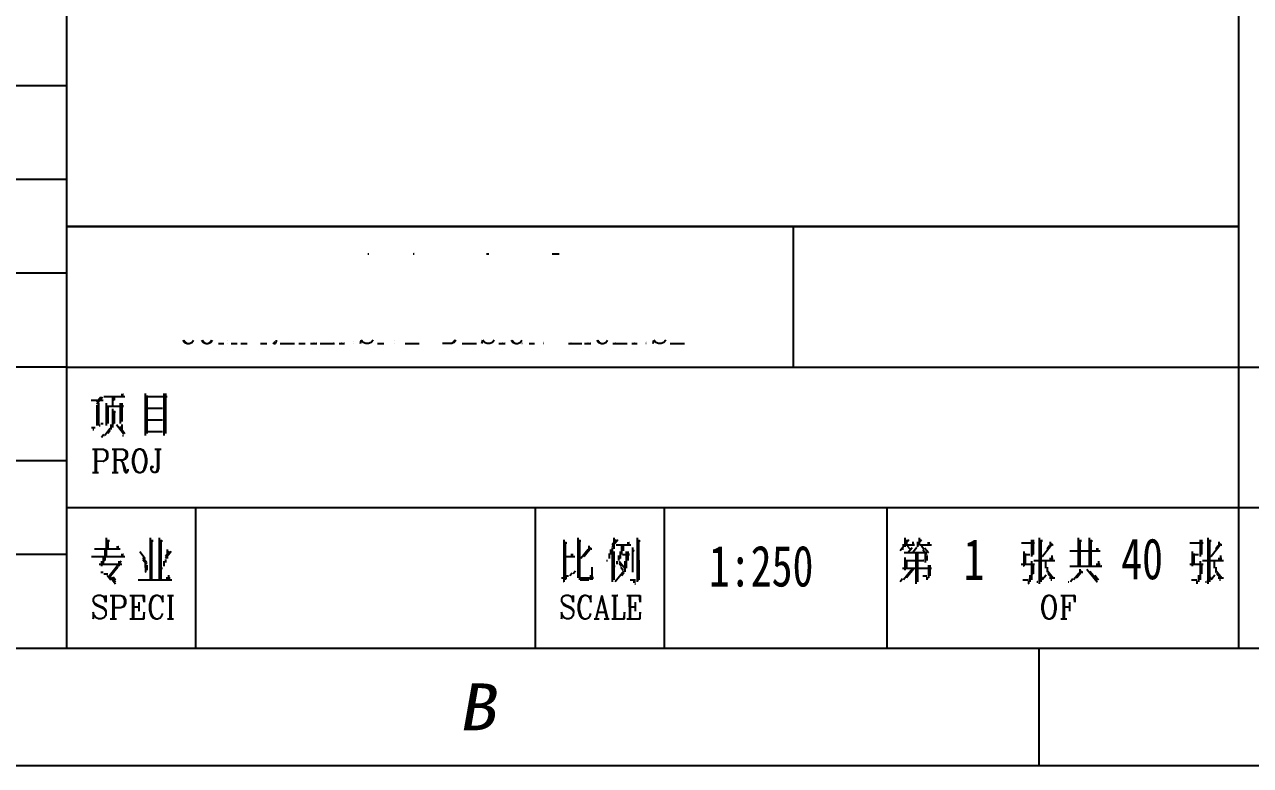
# Model space of a CAD drawing. Header units: inches. Extents: x 8 to 1207, y 9 to 860.
# Drawn here: x 1008.1 to 1112.7, y 14.3 to 77.5 of the extents above; entities that cross this region are included whole.
import ezdxf
from ezdxf.enums import TextEntityAlignment as Align

# ---------------------------------------------------------------- set-up
doc = ezdxf.new("R2010")
doc.units = ezdxf.units.IN
doc.header["$MEASUREMENT"] = 0
doc.layers.add('1', color=2, linetype='Continuous')
doc.layers.add('L2008-A', color=1, linetype='Continuous')

msp = doc.modelspace()

# ---------------------------------------------------------------- linework, layer by layer
at = {"color": 0}
for p, q in [((1021.64, 50.55), (1021.79, 50.36)), ((1021.71, 50.55), (1021.87, 50.36)), ((1021.79, 50.36), (1022.01, 50.26)), ((1021.87, 50.36), (1022.01, 50.26)), ((1022.01, 50.26), (1022.01, 50.26)), ((1022.01, 50.26), (1022.17, 50.26)), ((1022.17, 50.26), (1022.39, 50.36)), ((1022.39, 50.36), (1022.55, 50.55)), ((1023.23, 50.54), (1023.39, 50.36)), ((1023.31, 50.55), (1023.46, 50.36)), ((1023.39, 50.36), (1023.62, 50.26)), ((1023.46, 50.36), (1023.62, 50.26)), ((1023.62, 50.26), (1023.61, 50.26)), ((1023.62, 50.26), (1023.77, 50.26)), ((1023.77, 50.26), (1023.92, 50.36)), ((1023.77, 50.26), (1024, 50.36)), ((1023.92, 50.36), (1024.07, 50.55)), ((1024, 50.36), (1024.15, 50.55)), ((1024.68, 50.26), (1025.14, 50.26)), ((1024.91, 50.26), (1024.9, 50.26)), ((1025.14, 50.26), (1025.13, 50.26)), ((1025.45, 50.55), (1025.44, 50.55)), ((1025.44, 50.26), (1025.44, 50.26)), ((1025.44, 50.26), (1025.44, 50.26)), ((1025.75, 50.26), (1026.28, 50.26)), ((1025.98, 50.26), (1025.97, 50.26)), ((1026.05, 50.26), (1026.05, 50.26)), ((1026.28, 50.26), (1026.27, 50.26)), ((1026.59, 50.26), (1027.12, 50.26)), ((1026.81, 50.26), (1026.81, 50.26)), ((1026.89, 50.26), (1026.88, 50.26)), ((1027.12, 50.26), (1027.11, 50.26)), ((1028.26, 50.26), (1028.79, 50.26)), ((1028.49, 50.26), (1028.49, 50.26)), ((1028.56, 50.26), (1028.56, 50.26)), ((1028.79, 50.26), (1028.79, 50.26)), ((1029.33, 50.36), (1029.4, 50.26)), ((1029.4, 50.45), (1029.48, 50.36)), ((1029.4, 50.26), (1029.55, 50.26)), ((1029.48, 50.36), (1029.55, 50.36)), ((1029.55, 50.26), (1029.63, 50.45)), ((1029.55, 50.36), (1029.63, 50.45)), ((1029.63, 50.55), (1029.62, 50.55)), ((1029.63, 50.45), (1029.63, 50.55)), ((1029.63, 50.45), (1029.63, 50.45)), ((1029.94, 50.26), (1031.15, 50.26)), ((1030.16, 50.26), (1030.16, 50.26)), ((1030.24, 50.26), (1030.24, 50.26)), ((1031.08, 50.26), (1031.07, 50.26)), ((1031.53, 50.26), (1032.07, 50.26)), ((1031.77, 50.26), (1031.76, 50.26)), ((1031.84, 50.26), (1031.83, 50.26)), ((1032.07, 50.26), (1032.06, 50.26)), ((1032.53, 50.26), (1033.06, 50.26)), ((1032.76, 50.26), (1032.75, 50.26)), ((1032.83, 50.26), (1032.82, 50.26)), ((1033.06, 50.26), (1033.05, 50.26)), ((1033.36, 50.26), (1034.58, 50.26)), ((1033.59, 50.26), (1033.59, 50.26)), ((1033.67, 50.26), (1033.66, 50.26)), ((1034.51, 50.26), (1034.5, 50.26)), ((1034.96, 50.26), (1035.42, 50.26)), ((1035.19, 50.26), (1035.18, 50.26)), ((1035.42, 50.26), (1035.41, 50.26)), ((1036.18, 50.26), (1036.17, 50.26)), ((1036.18, 50.26), (1036.17, 50.26)), ((1036.18, 50.45), (1036.18, 50.45)), ((1036.79, 50.26), (1036.86, 50.55)), ((1036.86, 50.55), (1036.86, 50.55)), ((1037.02, 50.36), (1036.86, 50.55)), ((1037.25, 50.26), (1037.02, 50.36)), ((1037.47, 50.26), (1037.25, 50.26)), ((1037.7, 50.36), (1037.47, 50.26)), ((1037.86, 50.55), (1037.7, 50.36)), ((1038.24, 50.26), (1038.77, 50.26)), ((1038.46, 50.26), (1038.46, 50.26)), ((1038.54, 50.26), (1038.54, 50.26)), ((1038.77, 50.26), (1038.77, 50.26)), ((1039.68, 50.55), (1039.68, 50.55)), ((1039.68, 50.26), (1039.68, 50.26)), ((1039.68, 50.26), (1039.68, 50.26)), ((1040.6, 50.26), (1041.81, 50.26)), ((1040.82, 50.26), (1040.82, 50.26)), ((1040.9, 50.26), (1040.9, 50.26)), ((1041.74, 50.26), (1041.73, 50.26)), ((1043.8, 50.26), (1043.79, 50.26)), ((1044.56, 50.26), (1043.8, 50.26)), ((1044.03, 50.26), (1044.02, 50.26)), ((1044.1, 50.26), (1044.09, 50.26)), ((1044.56, 50.26), (1044.55, 50.26)), ((1044.71, 50.36), (1044.56, 50.26)), ((1044.79, 50.36), (1044.56, 50.26)), ((1044.86, 50.54), (1044.71, 50.36)), ((1044.94, 50.55), (1044.79, 50.36)), ((1045.47, 50.26), (1046.69, 50.26)), ((1045.7, 50.26), (1045.7, 50.26)), ((1045.78, 50.26), (1045.77, 50.26)), ((1046.61, 50.26), (1046.61, 50.26)), ((1047.15, 50.26), (1047.22, 50.55)), ((1047.22, 50.55), (1047.22, 50.55)), ((1047.37, 50.36), (1047.22, 50.55)), ((1047.6, 50.26), (1047.37, 50.36)), ((1047.83, 50.26), (1047.6, 50.26)), ((1048.06, 50.36), (1047.83, 50.26)), ((1048.21, 50.55), (1048.06, 50.36)), ((1048.59, 50.26), (1049.13, 50.26)), ((1048.82, 50.26), (1048.82, 50.26)), ((1048.9, 50.26), (1048.89, 50.26)), ((1049.13, 50.26), (1049.12, 50.26)), ((1049.66, 50.55), (1049.81, 50.36)), ((1049.74, 50.55), (1049.89, 50.36)), ((1049.81, 50.36), (1050.04, 50.26)), ((1049.89, 50.36), (1050.04, 50.26)), ((1050.04, 50.26), (1050.04, 50.26)), ((1050.04, 50.26), (1050.19, 50.26)), ((1050.19, 50.26), (1050.42, 50.36)), ((1050.42, 50.36), (1050.57, 50.55)), ((1050.57, 50.55), (1050.57, 50.55)), ((1050.58, 50.26), (1050.57, 50.26)), ((1050.65, 50.26), (1050.64, 50.26)), ((1051.18, 50.26), (1051.64, 50.26)), ((1051.41, 50.26), (1051.41, 50.26)), ((1051.64, 50.26), (1051.63, 50.26)), ((1052.4, 50.26), (1052.39, 50.26)), ((1052.4, 50.26), (1052.39, 50.26)), ((1052.4, 50.45), (1052.4, 50.45)), ((1054.53, 50.26), (1055.68, 50.26)), ((1054.76, 50.26), (1054.75, 50.26)), ((1054.84, 50.26), (1054.83, 50.26)), ((1055.6, 50.26), (1055.6, 50.26)), ((1055.9, 50.26), (1056.44, 50.26)), ((1056.13, 50.26), (1056.13, 50.26)), ((1056.21, 50.26), (1056.2, 50.26)), ((1056.44, 50.26), (1056.43, 50.26)), ((1056.97, 50.55), (1057.12, 50.36)), ((1057.05, 50.55), (1057.2, 50.36)), ((1057.12, 50.36), (1057.35, 50.26)), ((1057.2, 50.36), (1057.35, 50.26)), ((1057.35, 50.26), (1057.35, 50.26)), ((1057.35, 50.26), (1057.5, 50.26)), ((1057.5, 50.26), (1057.73, 50.36)), ((1057.73, 50.36), (1057.88, 50.55)), ((1058.34, 50.26), (1059.56, 50.26)), ((1058.57, 50.26), (1058.56, 50.26)), ((1058.64, 50.26), (1058.64, 50.26)), ((1059.49, 50.26), (1059.48, 50.26)), ((1059.94, 50.26), (1060.4, 50.26)), ((1060.17, 50.26), (1060.16, 50.26)), ((1060.4, 50.26), (1060.39, 50.26)), ((1061.16, 50.26), (1061.15, 50.26)), ((1061.16, 50.26), (1061.15, 50.26)), ((1061.16, 50.45), (1061.16, 50.45)), ((1061.77, 50.26), (1061.84, 50.54)), ((1061.84, 50.54), (1061.84, 50.54)), ((1062, 50.36), (1061.84, 50.54)), ((1062.23, 50.26), (1062, 50.36)), ((1062.45, 50.26), (1062.23, 50.26)), ((1062.68, 50.36), (1062.45, 50.26)), ((1062.84, 50.55), (1062.68, 50.36)), ((1063.22, 50.26), (1064.43, 50.26)), ((1063.44, 50.26), (1063.44, 50.26)), ((1063.52, 50.26), (1063.52, 50.26)), ((1064.36, 50.26), (1064.35, 50.26)), ((1013.82, 45.43), (1014.82, 45.43)), ((1014.76, 45.68), (1014.29, 45.1)), ((1014.62, 45.68), (1014.29, 45.26)), ((1014.29, 45.26), (1014.29, 45.26)), ((1014.29, 45.1), (1014.29, 45.1)), ((1014.29, 45.01), (1014.29, 43.26)), ((1014.42, 45.18), (1014.42, 43.26)), ((1014.82, 45.43), (1014.82, 45.43)), ((1014.89, 45.76), (1016.69, 45.76)), ((1015.09, 45.18), (1015.09, 43.26)), ((1015.62, 45.68), (1015.63, 44.93)), ((1015.76, 45.43), (1015.75, 45.43)), ((1015.76, 45.68), (1015.76, 45.43)), ((1016.29, 45.18), (1016.29, 43.43)), ((1016.36, 45.93), (1016.56, 45.93)), ((1016.42, 45.18), (1016.43, 43.6)), ((1016.56, 45.93), (1016.55, 45.93)), ((1016.69, 45.76), (1016.69, 45.76)), ((1018.42, 46.01), (1018.42, 42.43)), ((1018.56, 45.84), (1018.56, 42.6)), ((1018.62, 45.76), (1020.29, 45.76)), ((1020.02, 46.01), (1020.02, 42.43)), ((1020.16, 46.01), (1020.15, 42.6)), ((1020.29, 45.76), (1020.28, 45.76)), ((1015.16, 44.93), (1016.56, 44.93)), ((1015.22, 44.85), (1015.22, 43.43)), ((1015.63, 44.93), (1015.62, 44.93)), ((1015.62, 44.68), (1015.62, 43.1)), ((1015.76, 44.51), (1015.76, 43.43)), ((1015.82, 44.43), (1015.89, 44.43)), ((1015.89, 44.43), (1015.89, 44.43)), ((1016.56, 44.93), (1016.55, 44.93)), ((1018.62, 44.76), (1019.89, 44.76)), ((1019.89, 44.76), (1019.88, 44.76)), ((1013.83, 43.1), (1014.16, 43.09)), ((1013.96, 42.93), (1014.03, 42.93)), ((1014.03, 42.93), (1014.02, 42.93)), ((1014.16, 43.09), (1014.15, 43.09)), ((1014.29, 43.26), (1014.29, 43.26)), ((1014.42, 43.26), (1014.42, 43.26)), ((1014.49, 43.26), (1014.56, 43.26)), ((1014.56, 43.26), (1014.55, 43.26)), ((1014.62, 43.43), (1014.82, 43.43)), ((1014.82, 43.43), (1014.82, 43.43)), ((1015.43, 43.01), (1014.96, 42.43)), ((1015.09, 43.26), (1015.09, 43.26)), ((1015.22, 43.43), (1015.22, 43.43)), ((1015.49, 42.93), (1015.48, 42.93)), ((1015.49, 43.35), (1015.49, 42.93)), ((1015.62, 43.1), (1015.62, 43.1)), ((1015.76, 43.43), (1015.75, 43.43)), ((1015.96, 43.35), (1016.56, 42.6)), ((1016.22, 43.18), (1016.69, 42.6)), ((1016.29, 43.43), (1016.28, 43.43)), ((1016.43, 43.6), (1016.42, 43.6)), ((1016.42, 43.35), (1016.42, 42.93)), ((1016.42, 42.93), (1016.42, 42.93)), ((1018.62, 43.76), (1019.89, 43.76)), ((1019.89, 43.76), (1019.88, 43.76)), ((1014.69, 42.26), (1014.68, 42.26)), ((1014.89, 42.51), (1014.69, 42.26)), ((1014.96, 42.43), (1014.95, 42.43)), ((1015.42, 42.85), (1015.22, 42.59)), ((1015.22, 42.59), (1015.22, 42.59)), ((1016.49, 42.43), (1016.56, 42.43)), ((1016.56, 42.6), (1016.55, 42.6)), ((1016.56, 42.43), (1016.55, 42.43)), ((1016.69, 42.6), (1016.69, 42.6)), ((1018.42, 42.43), (1018.42, 42.43)), ((1018.56, 42.6), (1018.55, 42.6)), ((1018.62, 42.76), (1019.89, 42.76)), ((1019.89, 42.76), (1019.88, 42.76)), ((1020.02, 42.43), (1020.01, 42.43)), ((1020.15, 42.6), (1020.15, 42.6)), ((1013.91, 41.26), (1014.82, 41.26)), ((1014.14, 41.26), (1014.14, 39.26)), ((1014.22, 41.26), (1014.22, 39.26)), ((1014.82, 41.26), (1014.98, 41.17)), ((1014.82, 41.26), (1015.05, 41.17)), ((1014.98, 41.17), (1015.05, 41.07)), ((1015.05, 41.17), (1015.13, 41.07)), ((1015.05, 41.07), (1015.13, 40.88)), ((1015.13, 41.07), (1015.2, 40.88)), ((1015.13, 40.88), (1015.13, 40.6)), ((1015.2, 40.88), (1015.21, 40.6)), ((1015.59, 41.26), (1016.5, 41.26)), ((1015.81, 41.26), (1015.81, 39.26)), ((1015.89, 41.26), (1015.89, 39.26)), ((1016.5, 41.26), (1016.65, 41.16)), ((1016.5, 41.26), (1016.73, 41.17)), ((1016.65, 41.16), (1016.73, 41.07)), ((1016.73, 41.17), (1016.81, 41.07)), ((1016.73, 41.07), (1016.8, 40.88)), ((1016.8, 40.88), (1016.8, 40.69)), ((1016.81, 41.07), (1016.88, 40.88)), ((1016.88, 40.88), (1016.88, 40.69)), ((1017.49, 40.98), (1017.41, 40.79)), ((1017.64, 41.16), (1017.49, 40.98)), ((1017.57, 40.98), (1017.49, 40.79)), ((1017.72, 41.17), (1017.57, 40.98)), ((1017.87, 41.26), (1017.64, 41.16)), ((1017.87, 41.26), (1017.72, 41.17)), ((1018.02, 41.26), (1017.87, 41.26)), ((1018.02, 41.26), (1018.01, 41.26)), ((1018.17, 41.16), (1018.02, 41.26)), ((1018.25, 41.17), (1018.02, 41.26)), ((1018.32, 40.98), (1018.17, 41.16)), ((1018.4, 40.97), (1018.25, 41.17)), ((1018.4, 40.79), (1018.32, 40.98)), ((1018.48, 40.79), (1018.4, 40.97)), ((1019.24, 41.26), (1019.77, 41.26)), ((1019.47, 41.26), (1019.47, 39.64)), ((1019.54, 41.27), (1019.54, 39.64)), ((1019.77, 41.26), (1019.77, 41.26)), ((1014.22, 40.22), (1014.21, 40.22)), ((1014.82, 40.21), (1014.22, 40.22)), ((1014.98, 40.31), (1014.82, 40.21)), ((1015.05, 40.31), (1014.82, 40.21)), ((1014.82, 40.21), (1014.82, 40.21)), ((1015.05, 40.41), (1014.98, 40.31)), ((1015.13, 40.6), (1015.05, 40.41)), ((1015.13, 40.4), (1015.05, 40.31)), ((1015.21, 40.6), (1015.13, 40.4)), ((1015.89, 40.31), (1015.89, 40.31)), ((1016.5, 40.31), (1015.89, 40.31)), ((1016.27, 40.31), (1016.42, 40.21)), ((1016.42, 40.21), (1016.5, 40.03)), ((1016.42, 40.21), (1016.5, 40.12)), ((1016.65, 40.4), (1016.5, 40.31)), ((1016.73, 40.4), (1016.5, 40.31)), ((1016.5, 40.31), (1016.5, 40.31)), ((1016.5, 40.12), (1016.73, 39.45)), ((1016.5, 40.03), (1016.65, 39.36)), ((1016.73, 40.5), (1016.65, 40.4)), ((1016.8, 40.69), (1016.73, 40.5)), ((1016.81, 40.5), (1016.73, 40.4)), ((1016.88, 40.69), (1016.81, 40.5)), ((1017.41, 40.79), (1017.34, 40.4)), ((1017.34, 40.4), (1017.34, 40.12)), ((1017.34, 40.12), (1017.41, 39.74)), ((1017.42, 40.41), (1017.41, 40.12)), ((1017.41, 40.12), (1017.49, 39.74)), ((1017.49, 40.79), (1017.42, 40.41)), ((1018.48, 40.41), (1018.4, 40.79)), ((1018.4, 39.74), (1018.48, 40.12)), ((1018.56, 40.41), (1018.48, 40.79)), ((1018.48, 40.12), (1018.48, 40.41)), ((1018.48, 39.74), (1018.56, 40.12)), ((1018.56, 40.12), (1018.56, 40.41)), ((1018.94, 39.74), (1019.01, 39.83)), ((1019.01, 39.83), (1019.09, 39.74)), ((1013.91, 39.26), (1014.44, 39.26)), ((1014.14, 39.26), (1014.13, 39.26)), ((1014.22, 39.26), (1014.21, 39.26)), ((1014.44, 39.26), (1014.44, 39.26)), ((1015.59, 39.26), (1016.12, 39.26)), ((1015.81, 39.26), (1015.81, 39.26)), ((1015.89, 39.26), (1015.89, 39.26)), ((1016.12, 39.26), (1016.11, 39.26)), ((1016.65, 39.36), (1016.73, 39.26)), ((1016.73, 39.45), (1016.8, 39.36)), ((1016.73, 39.26), (1016.88, 39.26)), ((1016.8, 39.36), (1016.88, 39.36)), ((1016.88, 39.26), (1016.95, 39.45)), ((1016.88, 39.36), (1016.95, 39.45)), ((1016.96, 39.55), (1016.95, 39.55)), ((1016.95, 39.45), (1016.96, 39.55)), ((1016.95, 39.45), (1016.95, 39.45)), ((1017.41, 39.74), (1017.49, 39.55)), ((1017.49, 39.74), (1017.57, 39.55)), ((1017.49, 39.55), (1017.64, 39.36)), ((1017.57, 39.55), (1017.72, 39.36)), ((1017.64, 39.36), (1017.87, 39.26)), ((1017.72, 39.36), (1017.87, 39.26)), ((1017.87, 39.26), (1017.87, 39.26)), ((1017.87, 39.26), (1018.03, 39.26)), ((1018.03, 39.26), (1018.18, 39.36)), ((1018.03, 39.26), (1018.25, 39.36)), ((1018.18, 39.36), (1018.33, 39.55)), ((1018.25, 39.36), (1018.4, 39.55)), ((1018.33, 39.55), (1018.4, 39.74)), ((1018.4, 39.55), (1018.48, 39.74)), ((1018.94, 39.55), (1018.94, 39.74)), ((1019.01, 39.36), (1018.94, 39.55)), ((1019.01, 39.64), (1019, 39.64)), ((1019.09, 39.74), (1019.01, 39.64)), ((1019.16, 39.27), (1019.01, 39.36)), ((1019.32, 39.26), (1019.16, 39.27)), ((1019.32, 39.26), (1019.31, 39.26)), ((1019.39, 39.36), (1019.32, 39.26)), ((1019.47, 39.36), (1019.32, 39.26)), ((1019.47, 39.64), (1019.39, 39.36)), ((1019.54, 39.64), (1019.47, 39.36)), ((1015.09, 33.68), (1015.09, 32.1)), ((1015.22, 33.51), (1015.22, 32.76)), ((1018.83, 33.68), (1018.83, 30.1)), ((1018.96, 33.51), (1018.96, 30.1)), ((1019.62, 33.68), (1019.62, 30.09)), ((1019.75, 33.51), (1019.76, 30.09)), ((1054.14, 33.51), (1054.14, 29.93)), ((1055.34, 33.68), (1055.34, 30.26)), ((1055.47, 33.51), (1055.47, 30.1)), ((1058.74, 33.51), (1058.27, 32.93)), ((1058.6, 33.51), (1058.27, 33.1)), ((1058.41, 33.68), (1058.4, 32.76)), ((1060.4, 33.68), (1060.4, 29.93)), ((1060.53, 33.51), (1060.54, 30.1)), ((1083.59, 33.51), (1082.86, 32.59)), ((1083.26, 33.68), (1083.26, 32.93)), ((1083.39, 33.51), (1083.39, 33.09)), ((1084.66, 33.51), (1084.32, 33.09)), ((1084.46, 33.68), (1084.46, 33.09)), ((1094.05, 33.51), (1094.05, 32.1)), ((1094.19, 33.51), (1094.19, 32.26)), ((1094.72, 33.68), (1094.72, 29.76)), ((1094.85, 33.51), (1094.85, 29.93)), ((1098.05, 33.68), (1098.05, 31.26)), ((1098.18, 33.51), (1098.18, 31.26)), ((1098.98, 33.68), (1098.99, 31.26)), ((1099.12, 33.51), (1099.12, 31.26)), ((1108.45, 33.51), (1108.44, 32.1)), ((1108.58, 33.52), (1108.58, 32.26)), ((1109.12, 33.68), (1109.11, 29.76)), ((1109.25, 33.51), (1109.25, 29.93)), ((1014.09, 32.76), (1016.29, 32.76)), ((1014.96, 32.68), (1014.96, 31.76)), ((1015.22, 32.76), (1015.22, 32.76)), ((1015.29, 33.43), (1015.36, 33.43)), ((1015.36, 33.43), (1015.35, 33.43)), ((1015.96, 32.93), (1016.16, 32.93)), ((1016.16, 32.93), (1016.15, 32.93)), ((1016.29, 32.76), (1016.28, 32.76)), ((1017.96, 32.51), (1018.42, 31.93)), ((1019.02, 33.43), (1019.09, 33.43)), ((1019.09, 33.43), (1019.08, 33.43)), ((1019.82, 33.43), (1019.89, 33.43)), ((1019.89, 33.43), (1019.89, 33.43)), ((1020.62, 32.52), (1020.15, 31.93)), ((1020.49, 32.51), (1020.16, 32.1)), ((1020.29, 32.68), (1020.29, 31.93)), ((1054.27, 33.35), (1054.27, 30.1)), ((1054.34, 33.26), (1054.41, 33.26)), ((1054.41, 33.26), (1054.4, 33.26)), ((1055.54, 33.43), (1055.61, 33.43)), ((1055.61, 33.43), (1055.6, 33.43)), ((1056.21, 32.68), (1055.61, 31.93)), ((1056.47, 32.84), (1055.87, 32.1)), ((1056.27, 33.01), (1056.27, 32.6)), ((1056.27, 32.6), (1056.27, 32.6)), ((1056.47, 32.76), (1056.54, 32.76)), ((1056.54, 32.76), (1056.53, 32.76)), ((1058.14, 32.68), (1058.14, 32.26)), ((1058.27, 33.1), (1058.26, 33.1)), ((1058.27, 32.93), (1058.27, 32.93)), ((1058.27, 32.85), (1058.27, 29.93)), ((1058.4, 32.76), (1058.4, 32.76)), ((1058.4, 32.51), (1058.41, 30.1)), ((1058.61, 33.09), (1059.87, 33.1)), ((1058.94, 32.51), (1058.94, 31.93)), ((1059.07, 33.01), (1059.07, 32.26)), ((1059.2, 33.01), (1059.2, 32.59)), ((1059.2, 32.59), (1059.2, 32.59)), ((1059.47, 32.51), (1059.47, 31.1)), ((1059.54, 33.26), (1059.74, 33.26)), ((1059.6, 32.51), (1059.6, 31.76)), ((1059.74, 33.26), (1059.73, 33.26)), ((1059.87, 33.1), (1059.86, 33.1)), ((1060, 32.85), (1060, 30.76)), ((1060.07, 32.6), (1060.14, 32.59)), ((1060.14, 32.59), (1060.13, 32.59)), ((1060.6, 33.43), (1060.67, 33.43)), ((1060.67, 33.43), (1060.67, 33.43)), ((1082.86, 32.59), (1082.85, 32.59)), ((1083.06, 33.1), (1084.06, 33.1)), ((1083.06, 32.76), (1083.12, 32.76)), ((1083.12, 32.76), (1083.12, 32.76)), ((1083.26, 32.93), (1083.25, 32.93)), ((1083.39, 33.09), (1083.39, 33.09)), ((1083.46, 33.01), (1083.66, 32.76)), ((1083.86, 32.84), (1083.52, 32.43)), ((1083.66, 32.76), (1083.65, 32.76)), ((1083.92, 33.35), (1083.93, 33.09)), ((1083.93, 33.09), (1083.92, 33.09)), ((1084.26, 32.85), (1083.92, 32.43)), ((1084.06, 33.1), (1084.05, 33.1)), ((1084.32, 33.34), (1084.33, 32.93)), ((1084.32, 33.09), (1084.32, 33.09)), ((1084.33, 32.93), (1084.32, 32.93)), ((1084.46, 33.09), (1084.45, 33.09)), ((1084.52, 33.1), (1085.52, 33.1)), ((1084.66, 33.01), (1084.86, 32.76)), ((1084.79, 32.68), (1085.12, 32.26)), ((1084.86, 32.76), (1084.85, 32.76)), ((1084.92, 32.84), (1085.26, 32.43)), ((1085.19, 33.26), (1085.39, 33.26)), ((1085.39, 33.26), (1085.39, 33.26)), ((1085.52, 33.1), (1085.52, 33.1)), ((1093.19, 33.26), (1094.32, 33.26)), ((1093.39, 32.51), (1093.39, 31.26)), ((1094.32, 33.26), (1094.31, 33.26)), ((1094.92, 33.43), (1094.99, 33.43)), ((1094.99, 33.43), (1094.98, 33.43)), ((1095.85, 33.18), (1094.99, 32.1)), ((1095.39, 32.76), (1095.38, 32.76)), ((1095.58, 33.01), (1095.39, 32.76)), ((1095.65, 33.34), (1095.65, 32.93)), ((1095.65, 32.93), (1095.65, 32.93)), ((1095.85, 33.1), (1095.92, 33.1)), ((1095.92, 33.1), (1095.91, 33.1)), ((1097.32, 32.59), (1099.92, 32.59)), ((1098.25, 33.43), (1098.32, 33.43)), ((1098.32, 33.43), (1098.31, 33.43)), ((1099.18, 33.43), (1099.25, 33.43)), ((1099.25, 33.43), (1099.25, 33.43)), ((1099.58, 32.76), (1099.78, 32.76)), ((1099.78, 32.76), (1099.78, 32.76)), ((1099.92, 32.59), (1099.91, 32.59)), ((1107.58, 33.26), (1108.71, 33.26)), ((1107.78, 32.51), (1107.78, 31.26)), ((1108.71, 33.26), (1108.7, 33.26)), ((1109.31, 33.43), (1109.38, 33.43)), ((1109.38, 33.43), (1109.37, 33.43)), ((1110.25, 33.18), (1109.38, 32.1)), ((1109.78, 32.76), (1109.77, 32.76)), ((1109.98, 33.01), (1109.78, 32.76)), ((1110.05, 33.34), (1110.04, 32.93)), ((1110.04, 32.93), (1110.04, 32.93)), ((1110.25, 33.1), (1110.31, 33.1)), ((1110.31, 33.1), (1110.3, 33.1)), ((1013.83, 32.09), (1016.69, 32.1)), ((1014.49, 31.43), (1016.42, 31.43)), ((1014.69, 31.68), (1014.69, 31.26)), ((1014.82, 32.01), (1014.82, 31.43)), ((1014.82, 31.43), (1014.82, 31.43)), ((1014.96, 31.76), (1014.95, 31.76)), ((1015.09, 32.1), (1015.08, 32.1)), ((1016.36, 31.68), (1015.36, 30.43)), ((1016.16, 31.68), (1016.16, 31.26)), ((1016.36, 32.26), (1016.56, 32.26)), ((1016.42, 31.43), (1016.42, 31.43)), ((1016.56, 32.26), (1016.55, 32.26)), ((1016.69, 32.1), (1016.68, 32.1)), ((1018.22, 32.01), (1018.56, 31.59)), ((1018.22, 31.85), (1018.55, 31.43)), ((1018.42, 31.93), (1018.42, 31.93)), ((1018.42, 31.51), (1018.43, 30.76)), ((1018.56, 31.59), (1018.55, 31.59)), ((1018.55, 31.43), (1018.55, 31.43)), ((1020.02, 31.68), (1020.02, 31.26)), ((1020.16, 32.1), (1020.15, 32.1)), ((1020.15, 31.93), (1020.15, 31.93)), ((1020.15, 31.85), (1020.16, 31.59)), ((1020.16, 31.59), (1020.15, 31.59)), ((1020.29, 31.93), (1020.28, 31.93)), ((1054.34, 32.1), (1055.07, 32.09)), ((1054.74, 32.26), (1054.94, 32.26)), ((1054.94, 32.26), (1054.93, 32.26)), ((1055.07, 32.09), (1055.07, 32.09)), ((1055.61, 31.93), (1055.6, 31.93)), ((1055.87, 32.1), (1055.86, 32.1)), ((1057.8, 31.76), (1057.87, 31.76)), ((1057.87, 31.76), (1057.86, 31.76)), ((1058.01, 32.35), (1058, 31.93)), ((1058, 31.93), (1058, 31.93)), ((1058.14, 32.26), (1058.13, 32.26)), ((1058.67, 31.43), (1058.66, 31.43)), ((1058.67, 31.68), (1058.67, 31.43)), ((1058.8, 32.18), (1058.8, 31.76)), ((1058.8, 31.76), (1058.8, 31.76)), ((1058.87, 31.68), (1059.34, 31.1)), ((1058.87, 31.51), (1059.07, 31.26)), ((1058.94, 31.93), (1058.93, 31.93)), ((1059.07, 32.26), (1059.06, 32.26)), ((1059.14, 32.26), (1059.74, 32.27)), ((1059.34, 31.68), (1059.34, 30.77)), ((1059.6, 31.76), (1059.6, 31.76)), ((1059.74, 32.27), (1059.73, 32.27)), ((1083.19, 32.43), (1085.12, 32.43)), ((1083.26, 32.01), (1083.26, 30.93)), ((1083.33, 31.76), (1084.86, 31.76)), ((1083.39, 31.68), (1083.39, 31.09)), ((1083.52, 32.43), (1083.52, 32.43)), ((1083.92, 32.43), (1083.92, 32.43)), ((1084.19, 32.35), (1084.19, 29.76)), ((1084.33, 32.34), (1084.33, 29.93)), ((1084.86, 31.76), (1084.85, 31.76)), ((1084.99, 31.59), (1084.98, 31.59)), ((1084.99, 32.34), (1084.99, 31.59)), ((1085.12, 32.43), (1085.12, 32.43)), ((1085.12, 32.26), (1085.12, 32.26)), ((1085.13, 32.18), (1085.12, 31.76)), ((1085.12, 31.76), (1085.12, 31.76)), ((1085.26, 32.43), (1085.25, 32.43)), ((1093.18, 31.43), (1094.32, 31.43)), ((1093.52, 31.43), (1093.51, 31.43)), ((1093.52, 32.35), (1093.52, 31.43)), ((1093.58, 32.26), (1093.92, 32.26)), ((1093.92, 32.26), (1093.91, 32.26)), ((1094.05, 32.1), (1094.05, 32.1)), ((1094.05, 31.68), (1094.05, 30.1)), ((1094.19, 32.26), (1094.18, 32.26)), ((1094.26, 31.76), (1096.05, 31.76)), ((1094.32, 31.43), (1094.32, 31.43)), ((1094.99, 32.1), (1094.98, 32.1)), ((1095.25, 31.68), (1095.25, 31.09)), ((1095.58, 31.93), (1095.92, 31.93)), ((1095.79, 31.76), (1095.78, 31.76)), ((1095.79, 32.18), (1095.79, 31.76)), ((1095.92, 31.93), (1095.91, 31.93)), ((1096.05, 31.76), (1096.05, 31.76)), ((1099.58, 31.43), (1099.92, 31.43)), ((1099.78, 31.68), (1099.78, 31.26)), ((1099.92, 31.43), (1099.91, 31.43)), ((1107.58, 31.43), (1108.71, 31.43)), ((1107.91, 32.35), (1107.91, 31.43)), ((1107.91, 31.43), (1107.91, 31.43)), ((1107.98, 32.26), (1108.31, 32.26)), ((1108.31, 32.26), (1108.31, 32.26)), ((1108.44, 32.1), (1108.44, 32.1)), ((1108.45, 31.68), (1108.44, 30.1)), ((1108.58, 32.26), (1108.57, 32.26)), ((1108.65, 31.76), (1110.44, 31.76)), ((1108.71, 31.43), (1108.71, 31.43)), ((1109.38, 32.1), (1109.37, 32.1)), ((1109.64, 31.68), (1109.64, 31.09)), ((1109.98, 31.93), (1110.31, 31.93)), ((1110.18, 31.76), (1110.17, 31.76)), ((1110.18, 32.18), (1110.18, 31.76)), ((1110.31, 31.93), (1110.31, 31.93)), ((1110.44, 31.76), (1110.44, 31.76)), ((1014.63, 30.76), (1014.83, 30.76)), ((1014.69, 31.26), (1014.68, 31.26)), ((1014.83, 30.76), (1014.82, 30.76)), ((1014.89, 30.6), (1015.23, 30.6)), ((1015.16, 30.51), (1015.49, 30.1)), ((1015.23, 30.6), (1015.22, 30.6)), ((1016.09, 31.18), (1015.35, 30.26)), ((1015.36, 30.43), (1015.35, 30.43)), ((1015.42, 30.35), (1015.89, 29.76)), ((1015.56, 30.34), (1015.89, 29.93)), ((1015.69, 30.35), (1015.89, 30.1)), ((1016.16, 31.26), (1016.15, 31.26)), ((1018.43, 30.76), (1018.42, 30.76)), ((1018.56, 31.34), (1018.55, 30.93)), ((1018.55, 30.93), (1018.55, 30.93)), ((1019.82, 31.1), (1019.89, 31.1)), ((1019.89, 31.1), (1019.88, 31.1)), ((1020.02, 31.26), (1020.02, 31.26)), ((1020.42, 30.51), (1020.42, 30.1)), ((1054.34, 30.43), (1054.54, 30.43)), ((1054.54, 30.43), (1054.54, 30.43)), ((1054.87, 30.68), (1054.67, 30.43)), ((1054.67, 30.43), (1054.67, 30.43)), ((1054.94, 30.6), (1054.93, 30.6)), ((1055.14, 30.84), (1054.94, 30.6)), ((1056.41, 30.51), (1056.4, 30.1)), ((1056.54, 31.18), (1056.54, 30.1)), ((1058.47, 31.26), (1058.54, 31.26)), ((1058.54, 31.26), (1058.53, 31.26)), ((1059.27, 30.84), (1058.54, 29.93)), ((1059, 31.18), (1059.2, 30.93)), ((1059.07, 31.26), (1059.06, 31.26)), ((1059.27, 30.68), (1059.07, 30.43)), ((1059.07, 30.43), (1059.07, 30.43)), ((1059.2, 30.93), (1059.2, 30.93)), ((1059.34, 31.1), (1059.33, 31.1)), ((1059.34, 30.77), (1059.33, 30.77)), ((1059.47, 31.1), (1059.46, 31.1)), ((1060, 30.76), (1060, 30.76)), ((1083.06, 31.1), (1085.52, 31.09)), ((1083.86, 31.01), (1083.12, 30.1)), ((1083.26, 30.93), (1083.25, 30.93)), ((1083.39, 31.09), (1083.39, 31.09)), ((1083.99, 31.01), (1083.39, 30.26)), ((1084.79, 30.43), (1085.12, 30.43)), ((1085.12, 30.43), (1085.12, 30.43)), ((1085.12, 30.34), (1085.13, 30.09)), ((1085.26, 31.35), (1085.26, 30.26)), ((1085.39, 30.43), (1085.38, 30.43)), ((1085.39, 31.35), (1085.39, 30.43)), ((1085.52, 31.09), (1085.52, 31.09)), ((1093.39, 31.26), (1093.38, 31.26)), ((1093.92, 30.51), (1093.92, 29.93)), ((1094.19, 30.6), (1094.18, 30.6)), ((1094.19, 31.34), (1094.19, 30.6)), ((1095.32, 30.51), (1094.98, 30.1)), ((1095.25, 31.09), (1095.25, 31.09)), ((1095.39, 30.77), (1095.38, 30.77)), ((1095.39, 31.18), (1095.39, 30.77)), ((1095.45, 30.85), (1095.92, 30.27)), ((1095.45, 30.68), (1095.78, 30.26)), ((1097.32, 31.26), (1100.05, 31.26)), ((1098.12, 30.68), (1097.65, 30.1)), ((1098.38, 30.84), (1097.92, 30.26)), ((1098.05, 31.26), (1098.05, 31.26)), ((1098.18, 31.26), (1098.18, 31.26)), ((1098.19, 30.6), (1098.18, 30.6)), ((1098.19, 31.01), (1098.19, 30.6)), ((1098.38, 30.76), (1098.45, 30.76)), ((1098.45, 30.76), (1098.45, 30.76)), ((1098.78, 31.01), (1099.65, 29.93)), ((1098.99, 31.26), (1098.98, 31.26)), ((1099.05, 30.85), (1099.65, 30.1)), ((1099.12, 31.26), (1099.11, 31.26)), ((1099.45, 30.51), (1099.78, 30.1)), ((1099.78, 31.26), (1099.78, 31.26)), ((1100.05, 31.26), (1100.04, 31.26)), ((1107.78, 31.26), (1107.78, 31.26)), ((1108.31, 30.51), (1108.31, 29.93)), ((1108.58, 30.6), (1108.57, 30.6)), ((1108.58, 31.34), (1108.58, 30.6)), ((1109.71, 30.51), (1109.38, 30.1)), ((1109.64, 31.09), (1109.64, 31.09)), ((1109.78, 30.76), (1109.77, 30.76)), ((1109.78, 31.18), (1109.78, 30.76)), ((1109.85, 30.85), (1110.31, 30.26)), ((1109.85, 30.68), (1110.18, 30.26)), ((1015.35, 30.26), (1015.35, 30.26)), ((1015.49, 30.1), (1015.49, 30.1)), ((1015.89, 29.76), (1015.88, 29.76)), ((1015.89, 30.1), (1015.89, 30.1)), ((1015.89, 29.93), (1015.89, 29.93)), ((1017.82, 30.1), (1020.69, 30.09)), ((1018.83, 30.1), (1018.82, 30.1)), ((1018.96, 30.1), (1018.95, 30.1)), ((1019.62, 30.09), (1019.62, 30.09)), ((1019.76, 30.09), (1019.75, 30.09)), ((1020.22, 30.27), (1020.56, 30.26)), ((1020.42, 30.1), (1020.42, 30.1)), ((1020.56, 30.26), (1020.55, 30.26)), ((1020.69, 30.09), (1020.68, 30.09)), ((1053.94, 30.26), (1054.41, 30.26)), ((1054.14, 29.93), (1054.13, 29.93)), ((1054.27, 30.1), (1054.27, 30.1)), ((1054.41, 30.26), (1054.4, 30.26)), ((1055.34, 30.26), (1055.33, 30.26)), ((1055.47, 30.1), (1055.47, 30.1)), ((1055.54, 30.26), (1056.67, 30.26)), ((1055.54, 30.1), (1056.27, 30.09)), ((1056.27, 30.09), (1056.27, 30.09)), ((1056.4, 30.1), (1056.4, 30.1)), ((1056.54, 30.1), (1056.54, 30.1)), ((1056.67, 30.26), (1056.66, 30.26)), ((1058.27, 29.93), (1058.27, 29.93)), ((1058.41, 30.1), (1058.4, 30.1)), ((1058.54, 29.93), (1058.53, 29.93)), ((1059.8, 30.09), (1060.27, 30.09)), ((1060.07, 29.93), (1060.27, 29.93)), ((1060.2, 29.76), (1060.27, 29.76)), ((1060.27, 29.93), (1060.26, 29.93)), ((1060.27, 29.76), (1060.26, 29.76)), ((1060.27, 30.09), (1060.27, 30.09)), ((1060.4, 29.93), (1060.4, 29.93)), ((1060.54, 30.1), (1060.53, 30.1)), ((1082.86, 29.93), (1082.85, 29.93)), ((1083.06, 30.18), (1082.86, 29.93)), ((1083.12, 30.1), (1083.12, 30.1)), ((1083.39, 30.26), (1083.38, 30.26)), ((1084.19, 29.76), (1084.19, 29.76)), ((1084.33, 29.93), (1084.32, 29.93)), ((1085.13, 30.09), (1085.12, 30.09)), ((1085.26, 30.26), (1085.25, 30.26)), ((1093.32, 30.09), (1093.79, 30.09)), ((1093.79, 30.09), (1093.78, 30.09)), ((1093.79, 29.76), (1093.78, 29.76)), ((1093.79, 30.01), (1093.79, 29.76)), ((1093.92, 29.93), (1093.91, 29.93)), ((1094.05, 30.1), (1094.05, 30.1)), ((1094.52, 29.93), (1094.59, 29.93)), ((1094.59, 29.93), (1094.58, 29.93)), ((1094.72, 29.76), (1094.72, 29.76)), ((1094.85, 29.93), (1094.84, 29.93)), ((1094.92, 30.27), (1094.99, 30.26)), ((1094.99, 30.26), (1094.98, 30.26)), ((1094.98, 30.1), (1094.98, 30.1)), ((1095.59, 30.26), (1096.05, 30.26)), ((1095.72, 30.1), (1095.79, 30.1)), ((1095.78, 30.26), (1095.78, 30.26)), ((1095.79, 30.1), (1095.78, 30.1)), ((1095.92, 30.27), (1095.92, 30.27)), ((1096.05, 30.26), (1096.05, 30.26)), ((1097.19, 29.93), (1097.25, 29.93)), ((1097.25, 29.93), (1097.24, 29.93)), ((1097.39, 29.93), (1097.38, 29.93)), ((1097.58, 30.18), (1097.39, 29.93)), ((1097.65, 30.1), (1097.65, 30.1)), ((1097.92, 30.26), (1097.91, 30.26)), ((1099.65, 29.93), (1099.64, 29.93)), ((1099.65, 30.1), (1099.65, 30.1)), ((1099.78, 30.1), (1099.78, 30.1)), ((1107.72, 30.09), (1108.18, 30.09)), ((1108.18, 29.76), (1108.17, 29.76)), ((1108.18, 30.09), (1108.18, 30.09)), ((1108.18, 30.01), (1108.18, 29.76)), ((1108.31, 29.93), (1108.31, 29.93)), ((1108.44, 30.1), (1108.44, 30.1)), ((1108.91, 29.93), (1108.98, 29.93)), ((1108.98, 29.93), (1108.97, 29.93)), ((1109.11, 29.76), (1109.11, 29.76)), ((1109.25, 29.93), (1109.24, 29.93)), ((1109.31, 30.27), (1109.38, 30.26)), ((1109.38, 30.26), (1109.37, 30.26)), ((1109.38, 30.1), (1109.38, 30.1)), ((1109.98, 30.26), (1110.44, 30.26)), ((1110.11, 30.1), (1110.18, 30.1)), ((1110.18, 30.26), (1110.17, 30.26)), ((1110.18, 30.1), (1110.17, 30.1)), ((1110.31, 30.26), (1110.31, 30.26)), ((1110.44, 30.26), (1110.44, 30.26)), ((1014.14, 28.67), (1013.99, 28.48)), ((1013.99, 28.48), (1013.99, 28.29)), ((1013.99, 28.29), (1014.14, 28.09)), ((1013.99, 28.29), (1014.07, 28.1)), ((1014.37, 28.76), (1014.14, 28.67)), ((1014.6, 28.76), (1014.37, 28.76)), ((1014.83, 28.67), (1014.6, 28.76)), ((1014.98, 28.48), (1014.83, 28.67)), ((1014.98, 28.48), (1015.05, 28.76)), ((1015.05, 28.19), (1014.98, 28.48)), ((1015.05, 28.76), (1015.05, 28.19)), ((1015.43, 28.76), (1016.35, 28.76)), ((1015.66, 28.76), (1015.66, 26.76)), ((1015.74, 28.77), (1015.74, 26.76)), ((1016.35, 28.76), (1016.5, 28.67)), ((1016.35, 28.76), (1016.58, 28.67)), ((1016.5, 28.67), (1016.57, 28.57)), ((1016.57, 28.57), (1016.66, 28.38)), ((1016.58, 28.67), (1016.65, 28.57)), ((1016.65, 28.57), (1016.73, 28.38)), ((1016.66, 28.38), (1016.65, 28.1)), ((1016.73, 28.38), (1016.73, 28.09)), ((1017.11, 28.76), (1018.33, 28.77)), ((1017.34, 28.76), (1017.34, 26.76)), ((1017.41, 28.76), (1017.41, 26.77)), ((1018.25, 28.76), (1018.25, 28.76)), ((1018.33, 28.19), (1018.25, 28.76)), ((1018.33, 28.77), (1018.33, 28.19)), ((1018.86, 28.29), (1018.79, 28)), ((1018.94, 28.48), (1018.86, 28.29)), ((1018.94, 28.29), (1018.86, 28)), ((1019.09, 28.67), (1018.94, 28.48)), ((1019.01, 28.48), (1018.94, 28.29)), ((1019.17, 28.67), (1019.01, 28.48)), ((1019.32, 28.77), (1019.09, 28.67)), ((1019.32, 28.77), (1019.17, 28.67)), ((1019.47, 28.76), (1019.32, 28.77)), ((1019.7, 28.67), (1019.47, 28.76)), ((1019.85, 28.48), (1019.7, 28.67)), ((1019.93, 28.76), (1019.85, 28.48)), ((1019.85, 28.48), (1019.93, 28.19)), ((1019.93, 28.19), (1019.93, 28.76)), ((1020.31, 28.76), (1020.84, 28.76)), ((1020.53, 28.76), (1020.53, 26.76)), ((1020.61, 28.76), (1020.61, 26.76)), ((1020.84, 28.76), (1020.84, 28.76)), ((1054.09, 28.67), (1053.95, 28.48)), ((1053.95, 28.48), (1053.95, 28.29)), ((1053.95, 28.29), (1054.1, 28.1)), ((1053.95, 28.29), (1054.03, 28.1)), ((1054.31, 28.76), (1054.09, 28.67)), ((1054.53, 28.76), (1054.31, 28.76)), ((1054.74, 28.67), (1054.53, 28.76)), ((1054.88, 28.48), (1054.74, 28.67)), ((1054.88, 28.48), (1054.95, 28.76)), ((1054.95, 28.19), (1054.88, 28.48)), ((1054.95, 28.76), (1054.95, 28.19)), ((1055.45, 28.29), (1055.38, 28)), ((1055.52, 28.48), (1055.45, 28.29)), ((1055.53, 28.28), (1055.46, 28)), ((1055.67, 28.67), (1055.52, 28.48)), ((1055.6, 28.48), (1055.53, 28.28)), ((1055.74, 28.67), (1055.6, 28.48)), ((1055.88, 28.77), (1055.67, 28.67)), ((1055.88, 28.77), (1055.74, 28.67)), ((1056.03, 28.76), (1055.88, 28.77)), ((1056.24, 28.67), (1056.03, 28.76)), ((1056.38, 28.48), (1056.24, 28.67)), ((1056.45, 28.76), (1056.38, 28.48)), ((1056.38, 28.48), (1056.45, 28.19)), ((1056.45, 28.19), (1056.45, 28.76)), ((1057.38, 28.76), (1056.88, 26.76)), ((1057.38, 28.76), (1057.88, 26.76)), ((1057.38, 28.47), (1057.81, 26.76)), ((1058.24, 28.76), (1058.74, 28.76)), ((1058.45, 28.77), (1058.45, 26.76)), ((1058.52, 28.76), (1058.52, 26.76)), ((1058.74, 28.76), (1058.73, 28.76)), ((1059.52, 28.76), (1060.67, 28.76)), ((1059.73, 28.76), (1059.74, 26.76)), ((1059.81, 28.76), (1059.81, 26.76)), ((1060.59, 28.76), (1060.59, 28.76)), ((1060.67, 28.19), (1060.59, 28.76)), ((1060.67, 28.76), (1060.67, 28.19)), ((1095.02, 28.29), (1094.95, 27.91)), ((1095.1, 28.48), (1095.02, 28.29)), ((1095.1, 28.29), (1095.03, 27.91)), ((1095.25, 28.67), (1095.1, 28.48)), ((1095.18, 28.48), (1095.1, 28.29)), ((1095.33, 28.67), (1095.18, 28.48)), ((1095.48, 28.76), (1095.25, 28.67)), ((1095.48, 28.76), (1095.33, 28.67)), ((1095.63, 28.76), (1095.48, 28.76)), ((1095.63, 28.76), (1095.63, 28.76)), ((1095.79, 28.67), (1095.63, 28.76)), ((1095.86, 28.67), (1095.63, 28.76)), ((1095.94, 28.47), (1095.79, 28.67)), ((1096.01, 28.47), (1095.86, 28.67)), ((1096.02, 28.29), (1095.94, 28.47)), ((1096.09, 28.29), (1096.01, 28.47)), ((1096.09, 27.91), (1096.02, 28.29)), ((1096.17, 27.91), (1096.09, 28.29)), ((1096.55, 28.76), (1097.76, 28.76)), ((1096.77, 28.76), (1096.77, 26.76)), ((1096.85, 28.76), (1096.85, 26.76)), ((1097.69, 28.76), (1097.68, 28.76)), ((1097.76, 28.19), (1097.69, 28.76)), ((1097.76, 28.76), (1097.76, 28.19)), ((1013.99, 27.34), (1013.99, 26.76)), ((1014.07, 27.05), (1013.99, 27.34)), ((1014.07, 28.1), (1014.14, 28)), ((1014.14, 28.09), (1014.29, 28)), ((1014.14, 28), (1014.29, 27.91)), ((1014.29, 28), (1014.75, 27.81)), ((1014.29, 27.91), (1014.75, 27.71)), ((1014.75, 27.81), (1014.9, 27.72)), ((1014.75, 27.71), (1014.9, 27.62)), ((1014.9, 27.72), (1014.97, 27.62)), ((1014.9, 27.62), (1015.05, 27.43)), ((1014.97, 27.62), (1015.05, 27.43)), ((1015.05, 27.43), (1015.05, 27.05)), ((1015.05, 27.43), (1015.05, 27.43)), ((1015.74, 27.71), (1015.74, 27.71)), ((1016.35, 27.71), (1015.74, 27.71)), ((1016.35, 27.71), (1016.34, 27.71)), ((1016.5, 27.81), (1016.35, 27.71)), ((1016.58, 27.81), (1016.35, 27.71)), ((1016.58, 27.9), (1016.5, 27.81)), ((1016.65, 28.1), (1016.58, 27.9)), ((1016.65, 27.91), (1016.58, 27.81)), ((1016.73, 28.09), (1016.65, 27.91)), ((1017.41, 27.81), (1017.87, 27.81)), ((1017.87, 28.19), (1017.87, 27.43)), ((1017.87, 27.81), (1017.87, 27.81)), ((1017.87, 27.43), (1017.87, 27.43)), ((1018.33, 27.33), (1018.25, 26.76)), ((1018.33, 26.76), (1018.33, 27.33)), ((1018.79, 28), (1018.79, 27.53)), ((1018.79, 27.53), (1018.86, 27.24)), ((1018.86, 28), (1018.86, 27.53)), ((1018.86, 27.53), (1018.94, 27.24)), ((1018.86, 27.24), (1018.94, 27.05)), ((1018.94, 27.24), (1019.01, 27.05)), ((1019.85, 27.05), (1019.93, 27.24)), ((1019.93, 27.24), (1019.92, 27.24)), ((1053.96, 27.33), (1053.96, 26.77)), ((1054.03, 27.05), (1053.96, 27.33)), ((1054.03, 28.1), (1054.1, 28)), ((1054.1, 28.1), (1054.24, 28)), ((1054.1, 28), (1054.24, 27.91)), ((1054.24, 28), (1054.67, 27.81)), ((1054.24, 27.91), (1054.67, 27.72)), ((1054.67, 27.81), (1054.81, 27.71)), ((1054.67, 27.72), (1054.81, 27.62)), ((1054.81, 27.71), (1054.88, 27.62)), ((1054.81, 27.62), (1054.96, 27.43)), ((1054.88, 27.62), (1054.96, 27.43)), ((1054.96, 27.43), (1054.95, 27.05)), ((1054.96, 27.43), (1054.95, 27.43)), ((1055.38, 28), (1055.38, 27.53)), ((1055.38, 27.53), (1055.45, 27.24)), ((1055.46, 28), (1055.45, 27.53)), ((1055.45, 27.53), (1055.53, 27.24)), ((1055.45, 27.24), (1055.52, 27.05)), ((1055.53, 27.24), (1055.6, 27.05)), ((1056.38, 27.05), (1056.45, 27.24)), ((1056.45, 27.24), (1056.45, 27.24)), ((1057.03, 27.33), (1057.67, 27.34)), ((1057.67, 27.34), (1057.66, 27.34)), ((1059.31, 27.34), (1059.24, 26.76)), ((1059.31, 26.76), (1059.31, 27.34)), ((1059.81, 27.81), (1060.24, 27.81)), ((1060.24, 27.81), (1060.23, 27.81)), ((1060.24, 27.43), (1060.23, 27.43)), ((1060.24, 28.19), (1060.24, 27.43)), ((1060.67, 27.33), (1060.59, 26.76)), ((1060.67, 26.77), (1060.67, 27.33)), ((1094.95, 27.91), (1094.95, 27.62)), ((1094.95, 27.62), (1095.02, 27.24)), ((1095.03, 27.91), (1095.02, 27.62)), ((1095.02, 27.62), (1095.1, 27.24)), ((1095.02, 27.24), (1095.1, 27.05)), ((1095.1, 27.24), (1095.18, 27.05)), ((1095.94, 27.05), (1096.01, 27.24)), ((1096.01, 27.24), (1096.09, 27.62)), ((1096.01, 27.05), (1096.09, 27.24)), ((1096.09, 27.62), (1096.09, 27.91)), ((1096.09, 27.24), (1096.17, 27.62)), ((1096.17, 27.62), (1096.17, 27.91)), ((1096.85, 27.81), (1097.31, 27.81)), ((1097.31, 27.81), (1097.3, 27.81)), ((1097.31, 28.19), (1097.31, 27.43)), ((1097.31, 27.43), (1097.31, 27.43)), ((1013.99, 26.76), (1014.07, 27.05)), ((1014.07, 27.05), (1014.06, 27.05)), ((1014.22, 26.86), (1014.07, 27.05)), ((1014.44, 26.76), (1014.22, 26.86)), ((1014.67, 26.76), (1014.44, 26.76)), ((1014.9, 26.86), (1014.67, 26.76)), ((1015.05, 27.05), (1014.9, 26.86)), ((1015.43, 26.76), (1015.97, 26.76)), ((1015.66, 26.76), (1015.66, 26.76)), ((1015.74, 26.76), (1015.73, 26.76)), ((1015.97, 26.76), (1015.96, 26.76)), ((1017.11, 26.76), (1018.33, 26.76)), ((1017.34, 26.76), (1017.33, 26.76)), ((1017.41, 26.77), (1017.41, 26.77)), ((1018.25, 26.76), (1018.25, 26.76)), ((1018.94, 27.05), (1019.09, 26.86)), ((1019.01, 27.05), (1019.17, 26.86)), ((1019.09, 26.86), (1019.32, 26.76)), ((1019.17, 26.86), (1019.32, 26.76)), ((1019.32, 26.76), (1019.31, 26.76)), ((1019.32, 26.76), (1019.47, 26.77)), ((1019.47, 26.77), (1019.7, 26.86)), ((1019.7, 26.86), (1019.85, 27.05)), ((1020.31, 26.76), (1020.84, 26.76)), ((1020.53, 26.76), (1020.53, 26.76)), ((1020.61, 26.76), (1020.61, 26.76)), ((1020.84, 26.76), (1020.84, 26.76)), ((1053.96, 26.77), (1054.03, 27.05)), ((1054.03, 27.05), (1054.02, 27.05)), ((1054.17, 26.86), (1054.03, 27.05)), ((1054.38, 26.76), (1054.17, 26.86)), ((1054.6, 26.76), (1054.38, 26.76)), ((1054.81, 26.86), (1054.6, 26.76)), ((1054.95, 27.05), (1054.81, 26.86)), ((1055.52, 27.05), (1055.67, 26.86)), ((1055.6, 27.05), (1055.74, 26.86)), ((1055.67, 26.86), (1055.88, 26.76)), ((1055.74, 26.86), (1055.88, 26.76)), ((1055.88, 26.76), (1056.03, 26.77)), ((1055.88, 26.76), (1055.88, 26.76)), ((1056.03, 26.77), (1056.24, 26.86)), ((1056.24, 26.86), (1056.38, 27.05)), ((1056.74, 26.76), (1057.17, 26.76)), ((1056.88, 26.76), (1056.87, 26.76)), ((1057.17, 26.76), (1057.16, 26.76)), ((1057.6, 26.76), (1058.02, 26.76)), ((1057.81, 26.76), (1057.81, 26.76)), ((1057.88, 26.76), (1057.87, 26.76)), ((1058.02, 26.76), (1058.02, 26.76)), ((1058.24, 26.76), (1059.31, 26.76)), ((1058.45, 26.76), (1058.45, 26.76)), ((1058.52, 26.76), (1058.52, 26.76)), ((1059.24, 26.76), (1059.23, 26.76)), ((1059.52, 26.76), (1060.67, 26.77)), ((1059.74, 26.76), (1059.73, 26.76)), ((1059.81, 26.76), (1059.8, 26.76)), ((1060.59, 26.76), (1060.59, 26.76)), ((1095.1, 27.05), (1095.25, 26.86)), ((1095.18, 27.05), (1095.33, 26.86)), ((1095.25, 26.86), (1095.48, 26.76)), ((1095.33, 26.86), (1095.48, 26.76)), ((1095.48, 26.76), (1095.48, 26.76)), ((1095.48, 26.76), (1095.64, 26.76)), ((1095.64, 26.76), (1095.79, 26.86)), ((1095.64, 26.76), (1095.86, 26.86)), ((1095.79, 26.86), (1095.94, 27.05)), ((1095.86, 26.86), (1096.01, 27.05)), ((1096.55, 26.76), (1097.08, 26.76)), ((1096.77, 26.76), (1096.77, 26.76)), ((1096.85, 26.76), (1096.85, 26.76)), ((1097.08, 26.76), (1097.07, 26.76))]:
    msp.add_line(p, q, dxfattribs=at)
at = {"layer": '1'}
for p, q in [((1011.73, 72.26), (831.29, 72.26)), ((1011.73, 64.26), (831.3, 64.26)), ((1011.73, 56.26), (831.3, 56.26)), ((1011.73, 48.26), (831.3, 48.26)), ((1011.72, 40.26), (831.29, 40.26)), ((1011.72, 32.26), (831.29, 32.26))]:
    msp.add_line(p, q, dxfattribs=at)
at = {"layer": 'L2008-A', "color": 0}
for p, q in [((1011.71, 79.26), (1011.71, 24.26)), ((1111.71, 79.26), (1111.71, 24.26)), ((1011.71, 60.26), (1111.71, 60.26)), ((1111.71, 60.26), (1011.71, 60.26)), ((1073.71, 60.26), (1073.71, 48.26)), ((1037.43, 57.93), (1037.49, 57.93)), ((1037.49, 57.93), (1037.49, 57.93)), ((1041.29, 57.93), (1041.36, 57.93)), ((1041.36, 57.93), (1041.35, 57.93)), ((1047.55, 57.93), (1047.75, 57.93)), ((1047.75, 57.93), (1047.75, 57.93)), ((1053.15, 57.93), (1053.75, 57.93)), ((1053.75, 57.93), (1053.75, 57.93)), ((1011.71, 48.26), (1111.71, 48.26)), ((1111.71, 48.26), (1191.71, 48.26)), ((1011.71, 36.26), (1111.71, 36.26)), ((1022.71, 36.26), (1022.71, 24.26)), ((1051.71, 36.26), (1051.71, 24.26)), ((1062.71, 36.26), (1062.71, 24.26)), ((1081.71, 36.26), (1081.71, 24.26)), ((1111.71, 36.26), (1191.71, 36.26))]:
    msp.add_line(p, q, dxfattribs=at)
at = {"layer": 'L2008-A', "color": 7, "linetype": 'Continuous'}
for p, q in [((37.71, 24.26), (1191.71, 24.26)), ((1094.71, 14.26), (1094.71, 24.26)), ((12.71, 14.26), (1201.71, 14.26))]:
    msp.add_line(p, q, dxfattribs=at)

# ---------------------------------------------------------------- texts
at = {"linetype": 'Continuous', "width": 0.75}
for s, p in [('1', (1088.26, 30.09)), ('40', (1101.71, 30.15)), ('1:250', (1066.52, 29.53))]:
    msp.add_text(s, height=3.5, dxfattribs=at).set_placement(p)
at = {"layer": 'L2008-A', "color": 7, "linetype": 'Continuous', "oblique": 10, "width": 1.2}
msp.add_text('B', height=4, dxfattribs=at).set_placement((1045.11, 17.26), (1048.31, 17.26), align=Align.FIT)

doc.saveas('drawing.dxf')
